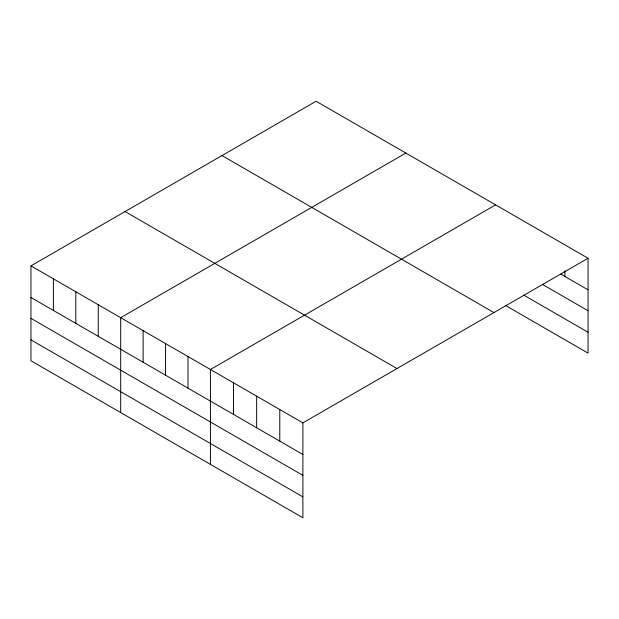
<?xml version="1.0" encoding="UTF-8"?>
<svg xmlns="http://www.w3.org/2000/svg" width="619" height="619" viewBox="0 0 619 619"><rect width="100%" height="100%" fill="white"/><g stroke="black" fill="none" stroke-linecap="round" stroke-linejoin="round"><path stroke-width="0.93" d="M588.05 258.247L316.108 101.237L30.95 265.876L30.95 360.753L302.892 517.763L302.892 422.878L588.05 258.247L588.05 353.124L505.499 305.461M405.847 153.055L120.69 317.686L120.69 412.564M495.587 204.866L210.429 369.497L210.429 464.382M560.806 274.124L588.05 289.847M542.646 284.516L588.05 310.73M523.659 295.07L588.05 332.248M222.004 155.57L493.947 312.572M125.053 211.543L396.996 368.553M30.95 265.876L302.892 422.878M30.95 297.476L302.892 454.485M30.95 318.359L302.892 475.369M30.95 339.877L302.892 496.879M564.938 270.758L564.938 276.507M279.78 409.53L279.78 441.138M256.661 396.191L256.661 427.791M233.549 382.844L233.549 414.451M187.998 356.544L187.998 388.152M165.559 343.591L165.559 375.199M143.128 330.639L143.128 362.247M98.259 304.734L98.259 336.341M75.82 291.781L75.82 323.389M53.389 278.829L53.389 310.428"/></g></svg>
